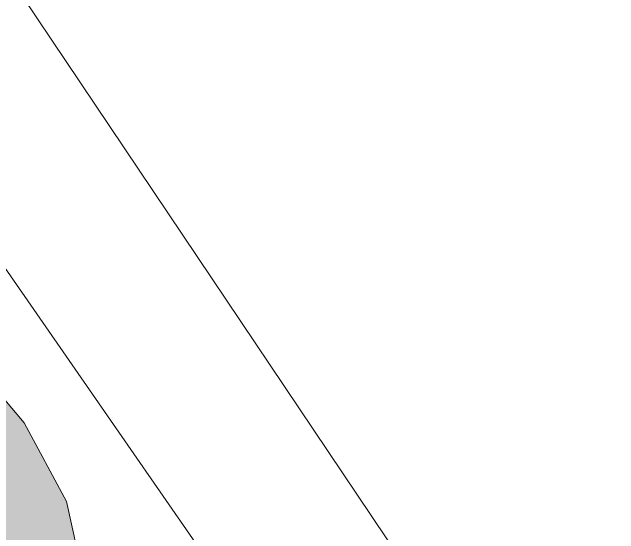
# Model space of a CAD drawing. Header units: metres. Extents: x -71 to 881, y -503 to 661.
# Drawn here: x 238.95 to 252.63, y 174.42 to 186.19 of the extents above; entities that cross this region are included whole.
import ezdxf

# ---------------------------------------------------------------- set-up
doc = ezdxf.new("R2010")
doc.units = ezdxf.units.M
doc.layers.add('04. Pisos', color=8, linetype='Continuous', lineweight=5)

msp = doc.modelspace()

# ---------------------------------------------------------------- hatches: boundary and pattern name
at = {"true_color": 0xadddf7, "transparency": 33554457}
h = msp.add_hatch(color=141, dxfattribs=at)
h.dxf.hatch_style = 1
h.paths.add_polyline_path([(240.546, 173.484), (240.178, 175.153), (239.222, 176.927), (236.876, 179.708), (234.633, 181.596), (233.221, 182.198), (231.27, 182.198), (229.276, 182.198), (228.238, 180.974), (229.754, 179.604), (232.204, 178.463), (232.806, 176.927), (230.961, 176.522), (228.69, 175.654), (228.69, 174.018), (227.821, 172.617), (226.586, 172.116), (226.586, 170.714), (227.487, 168.879), (229.09, 167.677), (234.1, 167.677), (235.369, 168.311), (236.371, 167.677), (238.842, 167.677), (241.548, 168.345), (243.435, 168.81), (244.286, 169.513), (244.72, 170.681), (243.318, 172.65), (242.282, 171.382), (241.335, 170.221), (240.112, 170.221), (240.112, 171.849)])

# ---------------------------------------------------------------- linework, layer by layer
at = {"layer": '04. Pisos'}
for points in [[(251.661, 167.969), (193.503, 254.497), (192.722, 257.713), (192.722, 259.723), (194.253, 261.733), (211.912, 273.432), (233.45, 288.849), (243.516, 296.055), (249.424, 301.488), (250.784, 306.091), (250.784, 311.483), (250.784, 313.153)], [(229.624, 193.631), (250.832, 163.038), (252.633, 164.244)], [(239.222, 176.927), (236.876, 179.708)], [(238.842, 167.677), (241.548, 168.345), (243.435, 168.81), (244.286, 169.513), (244.72, 170.681), (243.318, 172.65), (242.282, 171.382), (241.335, 170.221), (240.112, 170.221), (240.112, 171.849), (240.546, 173.484), (240.178, 175.153), (239.222, 176.927)]]:
    msp.add_lwpolyline(points, dxfattribs=at)

doc.saveas('drawing.dxf')
